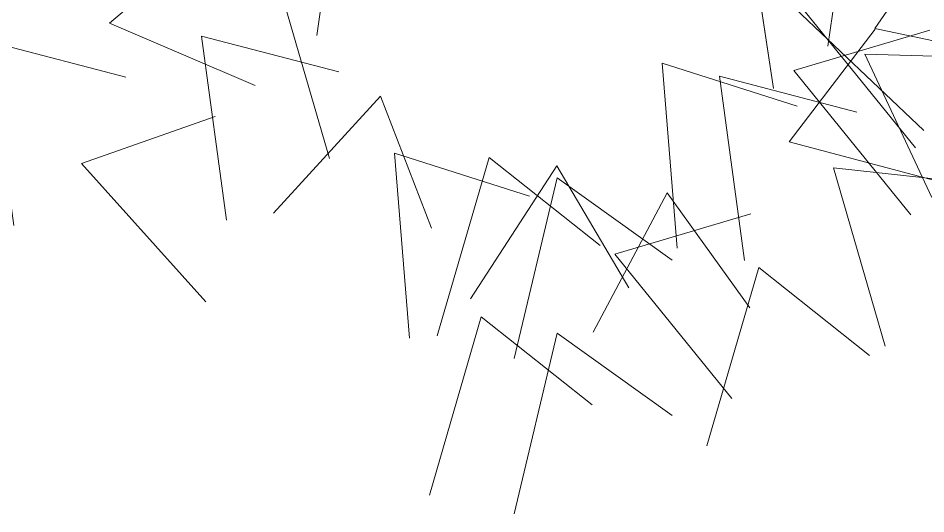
# Model space of a CAD drawing. Extents: x -188 to -80, y -94 to -51.
# Drawn here: x -184.73 to -179.59, y -80.28 to -77.47 of the extents above; entities that cross this region are included whole.
import ezdxf

# ---------------------------------------------------------------- set-up
doc = ezdxf.new("R2010")
doc.units = 0
doc.header["$LTSCALE"] = 96
doc.header["$MEASUREMENT"] = 0
doc.layers.add('A-FURN-MAIN-0', color=96, linetype='Continuous', lineweight=5)
doc.layers.add('A-FURN-MAIN-1', color=94, linetype='Continuous', lineweight=5)

msp = doc.modelspace()

# ---------------------------------------------------------------- linework, layer by layer
at = {"layer": 'A-FURN-MAIN-0'}
for points, invisible_edges in [([(-179.8348, -77.0225, 11.7615), (-180.6148, -76.8326, 11.7615), (-180.4564, -77.8716, 11.1823)], 8), ([(-180.4564, -77.8716, 11.1823), (-180.6148, -76.8326, 11.7615), (-179.8348, -77.0225, 11.7615)], 8), ([(-179.8348, -77.0225, 11.7615), (-180.6148, -76.8326, 11.7615), (-180.4564, -77.8716, 11.1823)], 8), ([(-180.4564, -77.8716, 11.1823), (-180.6148, -76.8326, 11.7615), (-179.8348, -77.0225, 11.7615)], 8), ([(-183.6033, -76.9852, 8.4941), (-184.2164, -77.5017, 8.4941), (-183.3914, -77.8543, 7.6941)], 8), ([(-183.3914, -77.8543, 7.6941), (-184.2164, -77.5017, 8.4941), (-183.6033, -76.9852, 8.4941)], 8), ([(-183.6033, -76.9852, 8.4941), (-184.2164, -77.5017, 8.4941), (-183.3914, -77.8543, 7.6941)], 8), ([(-183.3914, -77.8543, 7.6941), (-184.2164, -77.5017, 8.4941), (-183.6033, -76.9852, 8.4941)], 8), ([(-179.6372, -77.0589, 9.4909), (-180.3703, -77.3851, 9.4909), (-179.606, -78.1094, 8.9118)], 8), ([(-179.606, -78.1094, 8.9118), (-180.3703, -77.3851, 9.4909), (-179.6372, -77.0589, 9.4909)], 8), ([(-179.6372, -77.0589, 9.4909), (-180.3703, -77.3851, 9.4909), (-179.606, -78.1094, 8.9118)], 8), ([(-179.606, -78.1094, 8.9118), (-180.3703, -77.3851, 9.4909), (-179.6372, -77.0589, 9.4909)], 8), ([(-179.5471, -77.1608, 7.7792), (-180.3168, -77.3886, 7.7792), (-179.6542, -78.2064, 7.2)], 8), ([(-179.6542, -78.2064, 7.2), (-180.3168, -77.3886, 7.7792), (-179.5471, -77.1608, 7.7792)], 8), ([(-179.5471, -77.1608, 7.7792), (-180.3168, -77.3886, 7.7792), (-179.6542, -78.2064, 7.2)], 8), ([(-179.6542, -78.2064, 7.2), (-180.3168, -77.3886, 7.7792), (-179.5471, -77.1608, 7.7792)], 8), ([(-182.4662, -77.3446, 7.138), (-183.2644, -77.258, 7.138), (-182.9709, -78.2675, 6.5588)], 8), ([(-182.9709, -78.2675, 6.5588), (-183.2644, -77.258, 7.138), (-182.4662, -77.3446, 7.138)], 8), ([(-182.4662, -77.3446, 7.138), (-183.2644, -77.258, 7.138), (-182.9709, -78.2675, 6.5588)], 8), ([(-182.9709, -78.2675, 6.5588), (-183.2644, -77.258, 7.138), (-182.4662, -77.3446, 7.138)], 8), ([(-179.8827, -77.5359, 9.9733), (-180.3693, -78.1722, 9.9733), (-179.3501, -78.4431, 9.3942)], 8), ([(-179.3501, -78.4431, 9.3942), (-180.3693, -78.1722, 9.9733), (-179.8827, -77.5359, 9.9733)], 8), ([(-179.8827, -77.5359, 9.9733), (-180.3693, -78.1722, 9.9733), (-179.3501, -78.4431, 9.3942)], 8), ([(-179.3501, -78.4431, 9.3942), (-180.3693, -78.1722, 9.9733), (-179.8827, -77.5359, 9.9733)], 8), ([(-179.5722, -77.5411, 5.794), (-180.3419, -77.7689, 5.794), (-179.6793, -78.5866, 5.2148)], 8), ([(-179.6793, -78.5866, 5.2148), (-180.3419, -77.7689, 5.794), (-179.5722, -77.5411, 5.794)], 8), ([(-179.5722, -77.5411, 5.794), (-180.3419, -77.7689, 5.794), (-179.6793, -78.5866, 5.2148)], 8), ([(-179.6793, -78.5866, 5.2148), (-180.3419, -77.7689, 5.794), (-179.5722, -77.5411, 5.794)], 8), ([(-179.1372, -77.6993, 6.8), (-179.9398, -77.677, 6.8), (-179.561, -78.4878, 6)], 8), ([(-179.561, -78.4878, 6), (-179.9398, -77.677, 6.8), (-179.1372, -77.6993, 6.8)], 8), ([(-179.1372, -77.6993, 6.8), (-179.9398, -77.677, 6.8), (-179.561, -78.4878, 6)], 8), ([(-179.561, -78.4878, 6), (-179.9398, -77.677, 6.8), (-179.1372, -77.6993, 6.8)], 8), ([(-180.3236, -77.9716, 5.4917), (-181.0882, -77.7277, 5.4917), (-181.0034, -78.7752, 4.9125)], 8), ([(-181.0034, -78.7752, 4.9125), (-181.0882, -77.7277, 5.4917), (-180.3236, -77.9716, 5.4917)], 8), ([(-180.3236, -77.9716, 5.4917), (-181.0882, -77.7277, 5.4917), (-181.0034, -78.7752, 4.9125)], 8), ([(-181.0034, -78.7752, 4.9125), (-181.0882, -77.7277, 5.4917), (-180.3236, -77.9716, 5.4917)], 8), ([(-182.3933, -78.6615, 6), (-182.6825, -77.9152, 6), (-183.2869, -78.5765, 5.2)], 8), ([(-183.2869, -78.5765, 5.2), (-182.6825, -77.9152, 6), (-182.3933, -78.6615, 6)], 8), ([(-182.3933, -78.6615, 6), (-182.6825, -77.9152, 6), (-183.2869, -78.5765, 5.2)], 8), ([(-183.2869, -78.5765, 5.2), (-182.6825, -77.9152, 6), (-182.3933, -78.6615, 6)], 8), ([(-181.838, -78.4813, 8.0292), (-182.6027, -78.2373, 8.0292), (-182.5178, -79.2849, 7.45)], 8), ([(-182.5178, -79.2849, 7.45), (-182.6027, -78.2373, 8.0292), (-181.838, -78.4813, 8.0292)], 8), ([(-181.838, -78.4813, 8.0292), (-182.6027, -78.2373, 8.0292), (-182.5178, -79.2849, 7.45)], 8), ([(-182.5178, -79.2849, 7.45), (-182.6027, -78.2373, 8.0292), (-181.838, -78.4813, 8.0292)], 8), ([(-181.4387, -78.7598, 7.6185), (-182.0668, -78.2615, 7.6185), (-182.3604, -79.271, 7.0394)], 8), ([(-182.3604, -79.271, 7.0394), (-182.0668, -78.2615, 7.6185), (-181.4387, -78.7598, 7.6185)], 8), ([(-181.4387, -78.7598, 7.6185), (-182.0668, -78.2615, 7.6185), (-182.3604, -79.271, 7.0394)], 8), ([(-182.3604, -79.271, 7.0394), (-182.0668, -78.2615, 7.6185), (-181.4387, -78.7598, 7.6185)], 8), ([(-181.2766, -78.9987, 6), (-181.6846, -78.3097, 6), (-182.1722, -79.0607, 5.2)], 8), ([(-182.1722, -79.0607, 5.2), (-181.6846, -78.3097, 6), (-181.2766, -78.9987, 6)], 8), ([(-181.2766, -78.9987, 6), (-181.6846, -78.3097, 6), (-182.1722, -79.0607, 5.2)], 8), ([(-182.1722, -79.0607, 5.2), (-181.6846, -78.3097, 6), (-181.2766, -78.9987, 6)], 8), ([(-179.3198, -78.4073, 9.1351), (-180.118, -78.3207, 9.1351), (-179.8245, -79.3302, 8.556)], 8), ([(-179.8245, -79.3302, 8.556), (-180.118, -78.3207, 9.1351), (-179.3198, -78.4073, 9.1351)], 8), ([(-179.3198, -78.4073, 9.1351), (-180.118, -78.3207, 9.1351), (-179.8245, -79.3302, 8.556)], 8), ([(-179.8245, -79.3302, 8.556), (-180.118, -78.3207, 9.1351), (-179.3198, -78.4073, 9.1351)], 8), ([(-180.5858, -78.5805, 9.3792), (-181.3554, -78.8083, 9.3792), (-180.6928, -79.626, 8.8)], 8), ([(-180.6928, -79.626, 8.8), (-181.3554, -78.8083, 9.3792), (-180.5858, -78.5805, 9.3792)], 8), ([(-180.5858, -78.5805, 9.3792), (-181.3554, -78.8083, 9.3792), (-180.6928, -79.626, 8.8)], 8), ([(-180.6928, -79.626, 8.8), (-181.3554, -78.8083, 9.3792), (-180.5858, -78.5805, 9.3792)], 8), ([(-179.913, -79.382, 8.1792), (-180.5411, -78.8837, 8.1792), (-180.8347, -79.8932, 7.6)], 8), ([(-180.8347, -79.8932, 7.6), (-180.5411, -78.8837, 8.1792), (-179.913, -79.382, 8.1792)], 8), ([(-179.913, -79.382, 8.1792), (-180.5411, -78.8837, 8.1792), (-180.8347, -79.8932, 7.6)], 8), ([(-180.8347, -79.8932, 7.6), (-180.5411, -78.8837, 8.1792), (-179.913, -79.382, 8.1792)], 8), ([(-181.4833, -79.6614, 8.1792), (-182.1115, -79.1631, 8.1792), (-182.405, -80.1726, 7.6)], 8), ([(-182.405, -80.1726, 7.6), (-182.1115, -79.1631, 8.1792), (-181.4833, -79.6614, 8.1792)], 15), ([(-181.4833, -79.6614, 8.1792), (-182.1115, -79.1631, 8.1792), (-182.405, -80.1726, 7.6)], 8), ([(-182.405, -80.1726, 7.6), (-182.1115, -79.1631, 8.1792), (-181.4833, -79.6614, 8.1792)], 15), ([(-181.4833, -79.6614, 8.1792), (-182.1115, -79.1631, 8.1792), (-182.405, -80.1726, 7.6)], 8), ([(-182.405, -80.1726, 7.6), (-182.1115, -79.1631, 8.1792), (-181.4833, -79.6614, 8.1792)], 15), ([(-181.4833, -79.6614, 8.1792), (-182.1115, -79.1631, 8.1792), (-182.405, -80.1726, 7.6)], 8), ([(-182.405, -80.1726, 7.6), (-182.1115, -79.1631, 8.1792), (-181.4833, -79.6614, 8.1792)], 15)]:
    msp.add_3dface(points, dxfattribs=dict(at, invisible_edges=invisible_edges))
at = {"layer": 'A-FURN-MAIN-1'}
for points, invisible_edges in [([(-183.0428, -77.572, 6), (-182.9138, -76.6869, 6.8), (-182.2547, -77.1437, 6.8)], 8), ([(-182.2547, -77.1437, 6.8), (-182.9138, -76.6869, 6.8), (-183.0428, -77.572, 6)], 8), ([(-183.0428, -77.572, 6), (-182.9138, -76.6869, 6.8), (-182.2547, -77.1437, 6.8)], 8), ([(-182.2547, -77.1437, 6.8), (-182.9138, -76.6869, 6.8), (-183.0428, -77.572, 6)], 8), ([(-180.1506, -77.6323, 10), (-180.0216, -76.7472, 10.8), (-179.3625, -77.204, 10.8)], 8), ([(-179.3625, -77.204, 10.8), (-180.0216, -76.7472, 10.8), (-180.1506, -77.6323, 10)], 8), ([(-180.1506, -77.6323, 10), (-180.0216, -76.7472, 10.8), (-179.3625, -77.204, 10.8)], 8), ([(-179.3625, -77.204, 10.8), (-180.0216, -76.7472, 10.8), (-180.1506, -77.6323, 10)], 8), ([(-178.8508, -77.7481, 9.8971), (-179.8831, -77.532, 10.4763), (-179.4314, -76.8706, 10.4763)], 8), ([(-179.4314, -76.8706, 10.4763), (-179.8831, -77.532, 10.4763), (-178.8508, -77.7481, 9.8971)], 8), ([(-178.8508, -77.7481, 9.8971), (-179.8831, -77.532, 10.4763), (-179.4314, -76.8706, 10.4763)], 8), ([(-179.4314, -76.8706, 10.4763), (-179.8831, -77.532, 10.4763), (-178.8508, -77.7481, 9.8971)], 8), ([(-183.5541, -78.6158, 8.4), (-183.6952, -77.5743, 8.9792), (-182.9185, -77.7771, 8.9792)], 8), ([(-182.9185, -77.7771, 8.9792), (-183.6952, -77.5743, 8.9792), (-183.5541, -78.6158, 8.4)], 8), ([(-183.5541, -78.6158, 8.4), (-183.6952, -77.5743, 8.9792), (-182.9185, -77.7771, 8.9792)], 8), ([(-182.9185, -77.7771, 8.9792), (-183.6952, -77.5743, 8.9792), (-183.5541, -78.6158, 8.4)], 8), ([(-184.758, -78.6467, 8.8), (-184.8992, -77.6051, 9.3792), (-184.1225, -77.8079, 9.3792)], 8), ([(-184.1225, -77.8079, 9.3792), (-184.8992, -77.6051, 9.3792), (-184.758, -78.6467, 8.8)], 8), ([(-184.758, -78.6467, 8.8), (-184.8992, -77.6051, 9.3792), (-184.1225, -77.8079, 9.3792)], 8), ([(-184.1225, -77.8079, 9.3792), (-184.8992, -77.6051, 9.3792), (-184.758, -78.6467, 8.8)], 8), ([(-180.621, -78.8439, 5.8625), (-180.7622, -77.8023, 6.4416), (-179.9855, -78.0051, 6.4416)], 8), ([(-179.9855, -78.0051, 6.4416), (-180.7622, -77.8023, 6.4416), (-180.621, -78.8439, 5.8625)], 8), ([(-180.621, -78.8439, 5.8625), (-180.7622, -77.8023, 6.4416), (-179.9855, -78.0051, 6.4416)], 8), ([(-179.9855, -78.0051, 6.4416), (-180.7622, -77.8023, 6.4416), (-180.621, -78.8439, 5.8625)], 8), ([(-183.6714, -79.0794, 8.2766), (-184.3751, -78.2965, 8.8557), (-183.6181, -78.0298, 8.8557)], 8), ([(-183.6181, -78.0298, 8.8557), (-184.3751, -78.2965, 8.8557), (-183.6714, -79.0794, 8.2766)], 8), ([(-183.6714, -79.0794, 8.2766), (-184.3751, -78.2965, 8.8557), (-183.6181, -78.0298, 8.8557)], 8), ([(-183.6181, -78.0298, 8.8557), (-184.3751, -78.2965, 8.8557), (-183.6714, -79.0794, 8.2766)], 8), ([(-181.9255, -79.3988, 7.0394), (-181.6823, -78.3761, 7.6185), (-181.0303, -78.843, 7.6185)], 8), ([(-181.0303, -78.843, 7.6185), (-181.6823, -78.3761, 7.6185), (-181.9255, -79.3988, 7.0394)], 8), ([(-181.9255, -79.3988, 7.0394), (-181.6823, -78.3761, 7.6185), (-181.0303, -78.843, 7.6185)], 8), ([(-181.0303, -78.843, 7.6185), (-181.6823, -78.3761, 7.6185), (-181.9255, -79.3988, 7.0394)], 8), ([(-181.4786, -79.2511, 5.2), (-181.0583, -78.4608, 6), (-180.5918, -79.1119, 6)], 8), ([(-180.5918, -79.1119, 6), (-181.0583, -78.4608, 6), (-181.4786, -79.2511, 5.2)], 8), ([(-181.4786, -79.2511, 5.2), (-181.0583, -78.4608, 6), (-180.5918, -79.1119, 6)], 8), ([(-180.5918, -79.1119, 6), (-181.0583, -78.4608, 6), (-181.4786, -79.2511, 5.2)], 8), ([(-181.9255, -80.2782, 7.6), (-181.6823, -79.2556, 8.1792), (-181.0303, -79.7225, 8.1792)], 15), ([(-181.0303, -79.7225, 8.1792), (-181.6823, -79.2556, 8.1792), (-181.9255, -80.2782, 7.6)], 8), ([(-181.9255, -80.2782, 7.6), (-181.6823, -79.2556, 8.1792), (-181.0303, -79.7225, 8.1792)], 10), ([(-181.0303, -79.7225, 8.1792), (-181.6823, -79.2556, 8.1792), (-181.9255, -80.2782, 7.6)], 8), ([(-181.9255, -80.2782, 7.6), (-181.6823, -79.2556, 8.1792), (-181.0303, -79.7225, 8.1792)], 13), ([(-181.0303, -79.7225, 8.1792), (-181.6823, -79.2556, 8.1792), (-181.9255, -80.2782, 7.6)], 8), ([(-181.9255, -80.2782, 7.6), (-181.6823, -79.2556, 8.1792), (-181.0303, -79.7225, 8.1792)], 15), ([(-181.0303, -79.7225, 8.1792), (-181.6823, -79.2556, 8.1792), (-181.9255, -80.2782, 7.6)], 8), ([(-181.9255, -80.2782, 7.6), (-181.6823, -79.2556, 8.1792), (-181.0303, -79.7225, 8.1792)], 10), ([(-181.0303, -79.7225, 8.1792), (-181.6823, -79.2556, 8.1792), (-181.9255, -80.2782, 7.6)], 8), ([(-181.9255, -80.2782, 7.6), (-181.6823, -79.2556, 8.1792), (-181.0303, -79.7225, 8.1792)], 13), ([(-181.0303, -79.7225, 8.1792), (-181.6823, -79.2556, 8.1792), (-181.9255, -80.2782, 7.6)], 8)]:
    msp.add_3dface(points, dxfattribs=dict(at, invisible_edges=invisible_edges))

doc.saveas('drawing.dxf')
